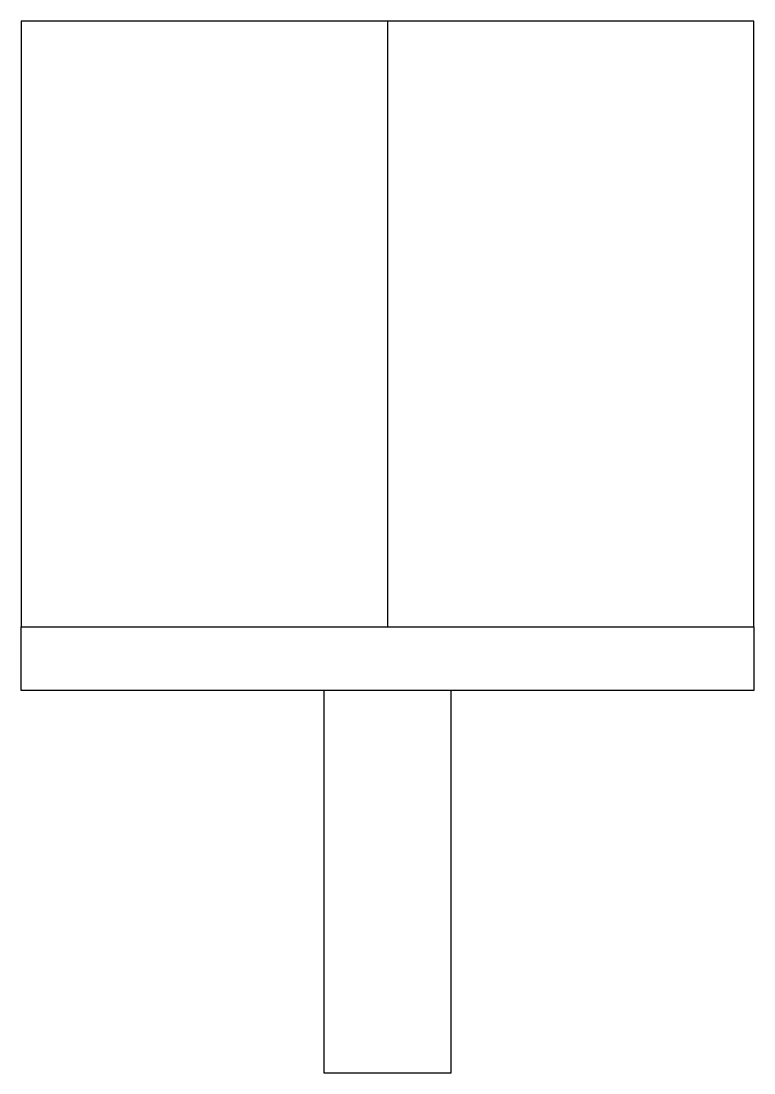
# Model space of a CAD drawing. Header units: inches. Extents: x -2.88 to 2.88, y -3 to 5.25.
import ezdxf

# ---------------------------------------------------------------- set-up
doc = ezdxf.new("R2010")
doc.units = ezdxf.units.IN
doc.layers.get('0').update_dxf_attribs({"linetype": 'CONTINUOUS'})

msp = doc.modelspace()

# ---------------------------------------------------------------- linework, layer by layer
for p, q in [((2.875, 5.25), (-2.875, 5.25)), ((-2.875, 5.25), (-2.875, 0.5)), ((0, 5.25), (0, 0.5)), ((2.875, 0.5), (2.875, 5.25)), ((-2.875, 0.5), (2.875, 0.5)), ((-2.875, 0), (-2.875, 0.5)), ((0, 0.5), (2.875, 0.5)), ((2.875, 0.5), (2.875, 0)), ((2.875, 0), (-2.875, 0))]:
    msp.add_line(p, q)
msp.add_lwpolyline([(0.5, 0), (-0.5, 0), (-0.5, -3), (0.5, -3)], close=True)

doc.saveas('drawing.dxf')
